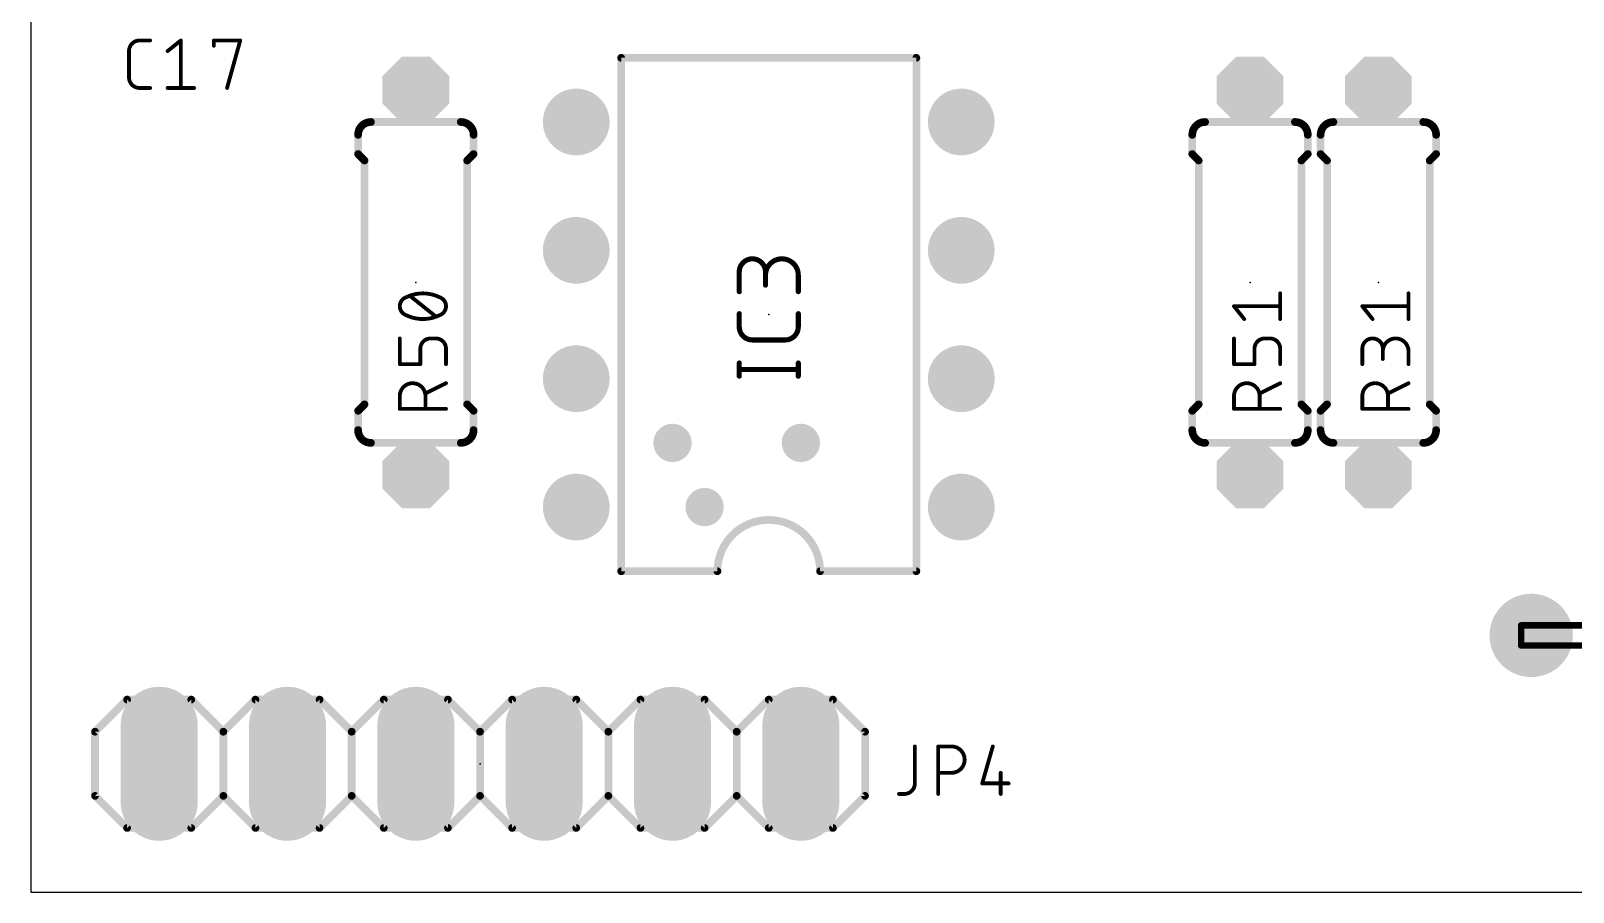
# Model space of a CAD drawing. Extents: x 0 to 102, y 0 to 43.
# Drawn here: x 0 to 30.53, y 0 to 17.04 of the extents above; entities that cross this region are included whole.
import ezdxf

# ---------------------------------------------------------------- set-up
doc = ezdxf.new("R2010")
doc.units = 0
for name, color, linetype in [('17', 110, 'CONTINUOUS'), ('18', 110, 'CONTINUOUS'), ('20', 31, 'CONTINUOUS'), ('21', 253, 'CONTINUOUS'), ('23', 53, 'CONTINUOUS'), ('25', 253, 'CONTINUOUS'), ('51', 253, 'CONTINUOUS')]:
    doc.layers.add(name, color=color, linetype=linetype)

# ---------------------------------------------------------------- blocks, each defined once
blk = doc.blocks.new('ROUNDP')
at = {"const_width": 0.5}
blk.add_lwpolyline([(0, -0.25, 1), (0, 0.25, 1), (0, -0.25)], format="xyb", dxfattribs=at)
blk = doc.blocks.new('RECT')
blk.add_solid([(-0.5, -0.5), (0.5, -0.5), (-0.5, 0.5), (0.5, 0.5)])
blk = doc.blocks.new('LONGP100')
at = {"const_width": 1}
blk.add_lwpolyline([(-0.5, 0), (0.5, 0)], dxfattribs=at)
at = {"const_width": 0.5}
for points in [[(-0.5, 0.25, 1), (-0.5, -0.25)], [(0.5, -0.25, 1), (0.5, 0.25)]]:
    blk.add_lwpolyline(points, format="xyb", dxfattribs=at)
blk = doc.blocks.new('OCTAGONP')
at = {"const_width": 0.5}
blk.add_lwpolyline([(-0.25, -0.1036), (-0.25, 0.1036), (-0.1036, 0.25), (0.1036, 0.25), (0.25, 0.1036), (0.25, -0.1036), (0.1036, -0.25), (-0.1036, -0.25), (-0.25, -0.1036), (-0.25, 0.1036)], dxfattribs=at)
blk = doc.blocks.new('ROUNDV')
at = {"const_width": 0.5}
blk.add_lwpolyline([(0, -0.25, 1), (0, 0.25, 1), (0, -0.25)], format="xyb", dxfattribs=at)

msp = doc.modelspace()

# ---------------------------------------------------------------- linework, layer by layer
at = {"layer": '20'}
for p, q in [((0, 43.18), (0, 0)), ((0, 0), (99.06, 0))]:
    msp.add_line(p, q, dxfattribs=at)
at = {"layer": '21'}
for points, const_width in [([(11.684, 16.51), (11.684, 6.35)], 0.1524), ([(11.684, 16.51), (17.526, 16.51)], 0.1524), ([(17.526, 6.35), (17.526, 16.51)], 0.1524), ([(6.477, 14.986), (6.477, 14.605)], 0.1524), ([(8.763, 14.986), (8.763, 14.605)], 0.1524), ([(22.987, 14.986), (22.987, 14.605)], 0.1524), ([(25.273, 14.986), (25.273, 14.605)], 0.1524), ([(25.527, 14.986), (25.527, 14.605)], 0.1524), ([(27.813, 14.986), (27.813, 14.605)], 0.1524), ([(6.604, 14.478), (6.477, 14.605)], 0.1524), ([(8.636, 14.478), (8.763, 14.605)], 0.1524), ([(23.114, 14.478), (22.987, 14.605)], 0.1524), ([(25.146, 14.478), (25.273, 14.605)], 0.1524), ([(25.654, 14.478), (25.527, 14.605)], 0.1524), ([(27.686, 14.478), (27.813, 14.605)], 0.1524), ([(6.604, 9.652), (6.604, 14.478)], 0.1524), ([(8.636, 9.652), (8.636, 14.478)], 0.1524), ([(23.114, 9.652), (23.114, 14.478)], 0.1524), ([(25.146, 9.652), (25.146, 14.478)], 0.1524), ([(25.654, 14.478), (25.654, 9.652)], 0.1524), ([(27.686, 14.478), (27.686, 9.652)], 0.1524), ([(6.604, 9.652), (6.477, 9.525)], 0.1524), ([(6.477, 9.144), (6.477, 9.525)], 0.1524), ([(8.636, 9.652), (8.763, 9.525)], 0.1524), ([(8.763, 9.144), (8.763, 9.525)], 0.1524), ([(23.114, 9.652), (22.987, 9.525)], 0.1524), ([(22.987, 9.144), (22.987, 9.525)], 0.1524), ([(25.146, 9.652), (25.273, 9.525)], 0.1524), ([(25.273, 9.144), (25.273, 9.525)], 0.1524), ([(25.654, 9.652), (25.527, 9.525)], 0.1524), ([(25.527, 9.144), (25.527, 9.525)], 0.1524), ([(27.686, 9.652), (27.813, 9.525)], 0.1524), ([(27.813, 9.144), (27.813, 9.525)], 0.1524), ([(11.684, 6.35), (13.589, 6.35)], 0.1524), ([(17.526, 6.35), (15.621, 6.35)], 0.1524), ([(31.595, 5.28), (29.495, 5.28)], 0.127), ([(29.495, 5.28), (29.495, 4.88)], 0.127), ([(29.495, 4.88), (31.695, 4.88)], 0.127), ([(1.27, 3.175), (1.905, 3.81)], 0.1524), ([(1.905, 3.81), (3.175, 3.81)], 0.1524), ([(3.81, 3.175), (3.175, 3.81)], 0.1524), ([(3.81, 3.175), (4.445, 3.81)], 0.1524), ([(4.445, 3.81), (5.715, 3.81)], 0.1524), ([(5.715, 3.81), (6.35, 3.175)], 0.1524), ([(6.35, 3.175), (6.985, 3.81)], 0.1524), ([(6.985, 3.81), (8.255, 3.81)], 0.1524), ([(8.89, 3.175), (8.255, 3.81)], 0.1524), ([(8.89, 3.175), (9.525, 3.81)], 0.1524), ([(9.525, 3.81), (10.795, 3.81)], 0.1524), ([(10.795, 3.81), (11.43, 3.175)], 0.1524), ([(11.43, 3.175), (12.065, 3.81)], 0.1524), ([(12.065, 3.81), (13.335, 3.81)], 0.1524), ([(13.335, 3.81), (13.97, 3.175)], 0.1524), ([(13.97, 3.175), (14.605, 3.81)], 0.1524), ([(14.605, 3.81), (15.875, 3.81)], 0.1524), ([(16.51, 3.175), (15.875, 3.81)], 0.1524), ([(1.27, 1.905), (1.27, 3.175)], 0.1524), ([(3.81, 1.905), (3.81, 3.175)], 0.1524), ([(6.35, 1.905), (6.35, 3.175)], 0.1524), ([(8.89, 1.905), (8.89, 3.175)], 0.1524), ([(11.43, 1.905), (11.43, 3.175)], 0.1524), ([(13.97, 1.905), (13.97, 3.175)], 0.1524), ([(16.51, 1.905), (16.51, 3.175)], 0.1524), ([(1.905, 1.27), (1.27, 1.905)], 0.1524), ([(3.175, 1.27), (3.81, 1.905)], 0.1524), ([(4.445, 1.27), (3.81, 1.905)], 0.1524), ([(6.35, 1.905), (5.715, 1.27)], 0.1524), ([(6.985, 1.27), (6.35, 1.905)], 0.1524), ([(8.255, 1.27), (8.89, 1.905)], 0.1524), ([(9.525, 1.27), (8.89, 1.905)], 0.1524), ([(11.43, 1.905), (10.795, 1.27)], 0.1524), ([(12.065, 1.27), (11.43, 1.905)], 0.1524), ([(13.97, 1.905), (13.335, 1.27)], 0.1524), ([(14.605, 1.27), (13.97, 1.905)], 0.1524), ([(15.875, 1.27), (16.51, 1.905)], 0.1524), ([(3.175, 1.27), (1.905, 1.27)], 0.1524), ([(5.715, 1.27), (4.445, 1.27)], 0.1524), ([(8.255, 1.27), (6.985, 1.27)], 0.1524), ([(10.795, 1.27), (9.525, 1.27)], 0.1524), ([(13.335, 1.27), (12.065, 1.27)], 0.1524), ([(15.875, 1.27), (14.605, 1.27)], 0.1524)]:
    msp.add_lwpolyline(points, dxfattribs=dict(at, const_width=const_width))
for points, const_width in [([(11.7221, 16.51, 1), (11.6459, 16.51)], 0.0762), ([(11.684, 16.5481, 1), (11.684, 16.4719)], 0.0762), ([(17.5641, 16.51, 1), (17.4879, 16.51)], 0.0762), ([(17.526, 16.4719, 1), (17.526, 16.5481)], 0.0762), ([(6.731, 15.24, 0.4142), (6.477, 14.986)], 0.1524), ([(6.731, 15.2019, 1), (6.731, 15.2781)], 0.0762), ([(8.763, 14.986, 0.4142), (8.509, 15.24)], 0.1524), ([(8.509, 15.2781, 1), (8.509, 15.2019)], 0.0762), ([(23.241, 15.24, 0.4142), (22.987, 14.986)], 0.1524), ([(23.241, 15.2019, 1), (23.241, 15.2781)], 0.0762), ([(25.273, 14.986, 0.4142), (25.019, 15.24)], 0.1524), ([(25.019, 15.2781, 1), (25.019, 15.2019)], 0.0762), ([(25.781, 15.24, 0.4142), (25.527, 14.986)], 0.1524), ([(25.781, 15.2019, 1), (25.781, 15.2781)], 0.0762), ([(27.813, 14.986, 0.4142), (27.559, 15.24)], 0.1524), ([(27.559, 15.2781, 1), (27.559, 15.2019)], 0.0762), ([(6.5151, 14.986, 1), (6.4389, 14.986)], 0.0762), ([(6.4389, 14.986, 1), (6.5151, 14.986)], 0.0762), ([(8.8011, 14.986, 1), (8.7249, 14.986)], 0.0762), ([(8.7249, 14.986, 1), (8.8011, 14.986)], 0.0762), ([(23.0251, 14.986, 1), (22.9489, 14.986)], 0.0762), ([(22.9489, 14.986, 1), (23.0251, 14.986)], 0.0762), ([(25.3111, 14.986, 1), (25.2349, 14.986)], 0.0762), ([(25.2349, 14.986, 1), (25.3111, 14.986)], 0.0762), ([(25.5651, 14.986, 1), (25.4889, 14.986)], 0.0762), ([(25.4889, 14.986, 1), (25.5651, 14.986)], 0.0762), ([(27.8511, 14.986, 1), (27.7749, 14.986)], 0.0762), ([(27.7749, 14.986, 1), (27.8511, 14.986)], 0.0762), ([(6.5039, 14.6319, 1), (6.4501, 14.5781)], 0.0762), ([(8.7899, 14.5781, 1), (8.7361, 14.6319)], 0.0762), ([(23.0139, 14.6319, 1), (22.9601, 14.5781)], 0.0762), ([(25.2999, 14.5781, 1), (25.2461, 14.6319)], 0.0762), ([(25.5539, 14.6319, 1), (25.5001, 14.5781)], 0.0762), ([(27.8399, 14.5781, 1), (27.7861, 14.6319)], 0.0762), ([(6.4389, 14.605, 1), (6.5151, 14.605)], 0.0762), ([(6.6421, 14.478, 1), (6.5659, 14.478)], 0.0762), ([(6.5771, 14.4511, 1), (6.6309, 14.5049)], 0.0762), ([(8.6741, 14.478, 1), (8.5979, 14.478)], 0.0762), ([(8.6091, 14.5049, 1), (8.6629, 14.4511)], 0.0762), ([(8.7249, 14.605, 1), (8.8011, 14.605)], 0.0762), ([(22.9489, 14.605, 1), (23.0251, 14.605)], 0.0762), ([(23.1521, 14.478, 1), (23.0759, 14.478)], 0.0762), ([(23.0871, 14.4511, 1), (23.1409, 14.5049)], 0.0762), ([(25.1841, 14.478, 1), (25.1079, 14.478)], 0.0762), ([(25.1191, 14.5049, 1), (25.1729, 14.4511)], 0.0762), ([(25.2349, 14.605, 1), (25.3111, 14.605)], 0.0762), ([(25.4889, 14.605, 1), (25.5651, 14.605)], 0.0762), ([(25.6921, 14.478, 1), (25.6159, 14.478)], 0.0762), ([(25.6271, 14.4511, 1), (25.6809, 14.5049)], 0.0762), ([(27.7241, 14.478, 1), (27.6479, 14.478)], 0.0762), ([(27.6591, 14.5049, 1), (27.7129, 14.4511)], 0.0762), ([(27.7749, 14.605, 1), (27.8511, 14.605)], 0.0762), ([(6.5151, 9.525, 1), (6.4389, 9.525)], 0.0762), ([(6.4501, 9.5519, 1), (6.5039, 9.4981)], 0.0762), ([(6.5659, 9.652, 1), (6.6421, 9.652)], 0.0762), ([(6.6309, 9.6251, 1), (6.5771, 9.6789)], 0.0762), ([(8.5979, 9.652, 1), (8.6741, 9.652)], 0.0762), ([(8.6629, 9.6789, 1), (8.6091, 9.6251)], 0.0762), ([(8.8011, 9.525, 1), (8.7249, 9.525)], 0.0762), ([(8.7361, 9.4981, 1), (8.7899, 9.5519)], 0.0762), ([(23.0251, 9.525, 1), (22.9489, 9.525)], 0.0762), ([(22.9601, 9.5519, 1), (23.0139, 9.4981)], 0.0762), ([(23.0759, 9.652, 1), (23.1521, 9.652)], 0.0762), ([(23.1409, 9.6251, 1), (23.0871, 9.6789)], 0.0762), ([(25.1079, 9.652, 1), (25.1841, 9.652)], 0.0762), ([(25.1729, 9.6789, 1), (25.1191, 9.6251)], 0.0762), ([(25.3111, 9.525, 1), (25.2349, 9.525)], 0.0762), ([(25.2461, 9.4981, 1), (25.2999, 9.5519)], 0.0762), ([(25.5651, 9.525, 1), (25.4889, 9.525)], 0.0762), ([(25.5001, 9.5519, 1), (25.5539, 9.4981)], 0.0762), ([(25.6159, 9.652, 1), (25.6921, 9.652)], 0.0762), ([(25.6809, 9.6251, 1), (25.6271, 9.6789)], 0.0762), ([(27.6479, 9.652, 1), (27.7241, 9.652)], 0.0762), ([(27.7129, 9.6789, 1), (27.6591, 9.6251)], 0.0762), ([(27.8511, 9.525, 1), (27.7749, 9.525)], 0.0762), ([(27.7861, 9.4981, 1), (27.8399, 9.5519)], 0.0762), ([(6.477, 9.144, 0.4142), (6.731, 8.89)], 0.1524), ([(6.5151, 9.144, 1), (6.4389, 9.144)], 0.0762), ([(6.4389, 9.144, 1), (6.5151, 9.144)], 0.0762), ([(8.509, 8.89, 0.4142), (8.763, 9.144)], 0.1524), ([(8.8011, 9.144, 1), (8.7249, 9.144)], 0.0762), ([(8.7249, 9.144, 1), (8.8011, 9.144)], 0.0762), ([(22.987, 9.144, 0.4142), (23.241, 8.89)], 0.1524), ([(23.0251, 9.144, 1), (22.9489, 9.144)], 0.0762), ([(22.9489, 9.144, 1), (23.0251, 9.144)], 0.0762), ([(25.019, 8.89, 0.4142), (25.273, 9.144)], 0.1524), ([(25.3111, 9.144, 1), (25.2349, 9.144)], 0.0762), ([(25.2349, 9.144, 1), (25.3111, 9.144)], 0.0762), ([(25.527, 9.144, 0.4142), (25.781, 8.89)], 0.1524), ([(25.5651, 9.144, 1), (25.4889, 9.144)], 0.0762), ([(25.4889, 9.144, 1), (25.5651, 9.144)], 0.0762), ([(27.559, 8.89, 0.4142), (27.813, 9.144)], 0.1524), ([(27.8511, 9.144, 1), (27.7749, 9.144)], 0.0762), ([(27.7749, 9.144, 1), (27.8511, 9.144)], 0.0762), ([(6.731, 8.8519, 1), (6.731, 8.9281)], 0.0762), ([(8.509, 8.9281, 1), (8.509, 8.8519)], 0.0762), ([(23.241, 8.8519, 1), (23.241, 8.9281)], 0.0762), ([(25.019, 8.9281, 1), (25.019, 8.8519)], 0.0762), ([(25.781, 8.8519, 1), (25.781, 8.9281)], 0.0762), ([(27.559, 8.9281, 1), (27.559, 8.8519)], 0.0762), ([(15.621, 6.35, 1), (13.589, 6.35)], 0.1524), ([(11.684, 6.3881, 1), (11.684, 6.3119)], 0.0762), ([(13.589, 6.3119, 1), (13.589, 6.3881)], 0.0762), ([(15.621, 6.3881, 1), (15.621, 6.3119)], 0.0762), ([(17.526, 6.3119, 1), (17.526, 6.3881)], 0.0762), ([(11.6459, 6.35, 1), (11.7221, 6.35)], 0.0762), ([(13.5509, 6.35, 1), (13.6271, 6.35)], 0.0762), ([(15.5829, 6.35, 1), (15.6591, 6.35)], 0.0762), ([(17.4879, 6.35, 1), (17.5641, 6.35)], 0.0762), ([(29.5267, 5.28, 1), (29.4633, 5.28)], 0.0635), ([(29.495, 5.3117, 1), (29.495, 5.2483)], 0.0635), ([(29.495, 4.9117, 1), (29.495, 4.8483)], 0.0635), ([(29.4633, 4.88, 1), (29.5267, 4.88)], 0.0635), ([(1.905, 3.8481, 1), (1.905, 3.7719)], 0.0762), ([(1.9319, 3.7831, 1), (1.8781, 3.8369)], 0.0762), ([(3.2019, 3.8369, 1), (3.1481, 3.7831)], 0.0762), ([(3.175, 3.7719, 1), (3.175, 3.8481)], 0.0762), ([(4.445, 3.8481, 1), (4.445, 3.7719)], 0.0762), ([(4.4719, 3.7831, 1), (4.4181, 3.8369)], 0.0762), ([(5.7419, 3.8369, 1), (5.6881, 3.7831)], 0.0762), ([(5.715, 3.7719, 1), (5.715, 3.8481)], 0.0762), ([(6.985, 3.8481, 1), (6.985, 3.7719)], 0.0762), ([(7.0119, 3.7831, 1), (6.9581, 3.8369)], 0.0762), ([(8.2819, 3.8369, 1), (8.2281, 3.7831)], 0.0762), ([(8.255, 3.7719, 1), (8.255, 3.8481)], 0.0762), ([(9.525, 3.8481, 1), (9.525, 3.7719)], 0.0762), ([(9.5519, 3.7831, 1), (9.4981, 3.8369)], 0.0762), ([(10.8219, 3.8369, 1), (10.7681, 3.7831)], 0.0762), ([(10.795, 3.7719, 1), (10.795, 3.8481)], 0.0762), ([(12.065, 3.8481, 1), (12.065, 3.7719)], 0.0762), ([(12.0919, 3.7831, 1), (12.0381, 3.8369)], 0.0762), ([(13.3619, 3.8369, 1), (13.3081, 3.7831)], 0.0762), ([(13.335, 3.7719, 1), (13.335, 3.8481)], 0.0762), ([(14.605, 3.8481, 1), (14.605, 3.7719)], 0.0762), ([(14.6319, 3.7831, 1), (14.5781, 3.8369)], 0.0762), ([(15.9019, 3.8369, 1), (15.8481, 3.7831)], 0.0762), ([(15.875, 3.7719, 1), (15.875, 3.8481)], 0.0762), ([(1.3081, 3.175, 1), (1.2319, 3.175)], 0.0762), ([(1.2431, 3.2019, 1), (1.2969, 3.1481)], 0.0762), ([(3.8481, 3.175, 1), (3.7719, 3.175)], 0.0762), ([(3.7831, 3.2019, 1), (3.8369, 3.1481)], 0.0762), ([(3.7831, 3.1481, 1), (3.8369, 3.2019)], 0.0762), ([(6.3881, 3.175, 1), (6.3119, 3.175)], 0.0762), ([(6.3231, 3.2019, 1), (6.3769, 3.1481)], 0.0762), ([(6.3231, 3.1481, 1), (6.3769, 3.2019)], 0.0762), ([(8.9281, 3.175, 1), (8.8519, 3.175)], 0.0762), ([(8.8631, 3.2019, 1), (8.9169, 3.1481)], 0.0762), ([(8.8631, 3.1481, 1), (8.9169, 3.2019)], 0.0762), ([(11.4681, 3.175, 1), (11.3919, 3.175)], 0.0762), ([(11.4031, 3.2019, 1), (11.4569, 3.1481)], 0.0762), ([(11.4031, 3.1481, 1), (11.4569, 3.2019)], 0.0762), ([(14.0081, 3.175, 1), (13.9319, 3.175)], 0.0762), ([(13.9431, 3.2019, 1), (13.9969, 3.1481)], 0.0762), ([(13.9431, 3.1481, 1), (13.9969, 3.2019)], 0.0762), ([(16.5481, 3.175, 1), (16.4719, 3.175)], 0.0762), ([(16.4831, 3.1481, 1), (16.5369, 3.2019)], 0.0762), ([(1.2319, 1.905, 1), (1.3081, 1.905)], 0.0762), ([(1.2969, 1.9319, 1), (1.2431, 1.8781)], 0.0762), ([(3.7719, 1.905, 1), (3.8481, 1.905)], 0.0762), ([(3.8369, 1.9319, 1), (3.7831, 1.8781)], 0.0762), ([(3.8369, 1.8781, 1), (3.7831, 1.9319)], 0.0762), ([(6.3119, 1.905, 1), (6.3881, 1.905)], 0.0762), ([(6.3769, 1.9319, 1), (6.3231, 1.8781)], 0.0762), ([(6.3769, 1.8781, 1), (6.3231, 1.9319)], 0.0762), ([(8.8519, 1.905, 1), (8.9281, 1.905)], 0.0762), ([(8.9169, 1.9319, 1), (8.8631, 1.8781)], 0.0762), ([(8.9169, 1.8781, 1), (8.8631, 1.9319)], 0.0762), ([(11.3919, 1.905, 1), (11.4681, 1.905)], 0.0762), ([(11.4569, 1.9319, 1), (11.4031, 1.8781)], 0.0762), ([(11.4569, 1.8781, 1), (11.4031, 1.9319)], 0.0762), ([(13.9319, 1.905, 1), (14.0081, 1.905)], 0.0762), ([(13.9969, 1.9319, 1), (13.9431, 1.8781)], 0.0762), ([(13.9969, 1.8781, 1), (13.9431, 1.9319)], 0.0762), ([(16.4719, 1.905, 1), (16.5481, 1.905)], 0.0762), ([(16.5369, 1.8781, 1), (16.4831, 1.9319)], 0.0762), ([(1.905, 1.3081, 1), (1.905, 1.2319)], 0.0762), ([(1.8781, 1.2431, 1), (1.9319, 1.2969)], 0.0762), ([(3.1481, 1.2969, 1), (3.2019, 1.2431)], 0.0762), ([(3.175, 1.2319, 1), (3.175, 1.3081)], 0.0762), ([(4.445, 1.3081, 1), (4.445, 1.2319)], 0.0762), ([(4.4181, 1.2431, 1), (4.4719, 1.2969)], 0.0762), ([(5.6881, 1.2969, 1), (5.7419, 1.2431)], 0.0762), ([(5.715, 1.2319, 1), (5.715, 1.3081)], 0.0762), ([(6.985, 1.3081, 1), (6.985, 1.2319)], 0.0762), ([(6.9581, 1.2431, 1), (7.0119, 1.2969)], 0.0762), ([(8.2281, 1.2969, 1), (8.2819, 1.2431)], 0.0762), ([(8.255, 1.2319, 1), (8.255, 1.3081)], 0.0762), ([(9.525, 1.3081, 1), (9.525, 1.2319)], 0.0762), ([(9.4981, 1.2431, 1), (9.5519, 1.2969)], 0.0762), ([(10.7681, 1.2969, 1), (10.8219, 1.2431)], 0.0762), ([(10.795, 1.2319, 1), (10.795, 1.3081)], 0.0762), ([(12.065, 1.3081, 1), (12.065, 1.2319)], 0.0762), ([(12.0381, 1.2431, 1), (12.0919, 1.2969)], 0.0762), ([(13.3081, 1.2969, 1), (13.3619, 1.2431)], 0.0762), ([(13.335, 1.2319, 1), (13.335, 1.3081)], 0.0762), ([(14.605, 1.3081, 1), (14.605, 1.2319)], 0.0762), ([(14.5781, 1.2431, 1), (14.6319, 1.2969)], 0.0762), ([(15.8481, 1.2969, 1), (15.9019, 1.2431)], 0.0762), ([(15.875, 1.2319, 1), (15.875, 1.3081)], 0.0762)]:
    msp.add_lwpolyline(points, format="xyb", dxfattribs=dict(at, const_width=const_width))
at = {"layer": '23'}
for p in [(7.62, 12.065), (24.13, 12.065), (26.67, 12.065), (14.605, 11.43), (8.89, 2.54)]:
    msp.add_point(p, dxfattribs=at)
at = {"layer": '25'}
for points, const_width in [([(2.1519, 16.8529, 0.4142), (1.9431, 16.6441)], 0.0762), ([(2.1519, 16.872, 1), (2.1519, 16.8339)], 0.0381), ([(2.1519, 16.8339, 1), (2.1519, 16.8719)], 0.0381), ([(2.3608, 16.8339, 1), (2.3608, 16.872)], 0.0381), ([(2.9878, 16.8529, 1), (2.9497, 16.8529)], 0.0381), ([(2.9806, 16.838, 1), (2.9568, 16.8678)], 0.0381), ([(3.6411, 16.8529, 1), (3.603, 16.8529)], 0.0381), ([(3.6221, 16.872, 1), (3.6221, 16.8339)], 0.0381), ([(4.1625, 16.8478, 1), (4.1258, 16.858)], 0.0381), ([(4.1442, 16.8339, 1), (4.1442, 16.872)], 0.0381), ([(1.9622, 16.6441, 1), (1.9241, 16.6441)], 0.0381), ([(1.9241, 16.6441, 1), (1.9622, 16.6441)], 0.0381), ([(2.6958, 16.6589, 1), (2.7196, 16.6292)], 0.0381), ([(3.603, 16.7485, 1), (3.6411, 16.7485)], 0.0381), ([(1.9431, 16.1219, 0.4142), (2.1519, 15.9131)], 0.0762), ([(1.9622, 16.1219, 1), (1.9241, 16.1219)], 0.0381), ([(1.9241, 16.1219, 1), (1.9622, 16.1219)], 0.0381), ([(2.1519, 15.9322, 1), (2.1519, 15.8941)], 0.0381), ([(2.1519, 15.8941, 1), (2.1519, 15.9322)], 0.0381), ([(2.3608, 15.8941, 1), (2.3608, 15.9322)], 0.0381), ([(2.7077, 15.9322, 1), (2.7077, 15.8941)], 0.0381), ([(2.9497, 15.9131, 1), (2.9878, 15.9131)], 0.0381), ([(3.2298, 15.8941, 1), (3.2298, 15.9322)], 0.0381), ([(3.8648, 15.9182, 1), (3.9015, 15.908)], 0.0381), ([(14.5401, 12.2724, 1), (14.0208, 12.2724)], 0.1016), ([(15.1892, 12.2075, 1), (14.5401, 12.2075)], 0.1016), ([(14.0462, 12.2724, 1), (13.9954, 12.2724)], 0.0508), ([(13.9954, 12.2724, 1), (14.0462, 12.2724)], 0.0508), ([(14.5655, 12.2724, 1), (14.5147, 12.2724)], 0.0508), ([(14.5147, 12.2724, 1), (14.5655, 12.2724)], 0.0508), ([(14.5147, 12.2075, 1), (14.5655, 12.2075)], 0.0508), ([(15.2146, 12.2075, 1), (15.1638, 12.2075)], 0.0508), ([(15.1638, 12.2075, 1), (15.2146, 12.2075)], 0.0508), ([(13.9954, 11.883, 1), (14.0462, 11.883)], 0.0508), ([(14.5147, 12.0128, 1), (14.5655, 12.0128)], 0.0508), ([(15.1638, 11.883, 1), (15.2146, 11.883)], 0.0508), ([(7.4295, 11.7723, 0.3205), (7.3025, 11.5945)], 0.0762), ([(7.3025, 11.5945, 0.3205), (7.4295, 11.4167)], 0.0762), ([(7.3215, 11.5945, 1), (7.2835, 11.5945)], 0.0381), ([(7.2835, 11.5945, 1), (7.3215, 11.5945)], 0.0381), ([(7.7597, 11.8485, 0.1139), (7.4295, 11.7723)], 0.0762), ([(7.4212, 11.7895, 1), (7.4378, 11.7552)], 0.0381), ([(7.4357, 11.7543, 1), (7.4233, 11.7904)], 0.0381), ([(7.5176, 11.8126, 1), (7.4938, 11.7829)], 0.0381), ([(8.0899, 11.7723, 0.1139), (7.7597, 11.8485)], 0.0762), ([(7.7597, 11.8676, 1), (7.7597, 11.8295)], 0.0381), ([(7.7597, 11.8295, 1), (7.7597, 11.8676)], 0.0381), ([(8.0961, 11.7904, 1), (8.0837, 11.7543)], 0.0381), ([(8.2169, 11.5945, 0.3205), (8.0899, 11.7723)], 0.0762), ([(8.0899, 11.4167, 0.3205), (8.2169, 11.5945)], 0.0762), ([(8.0816, 11.7552, 1), (8.0982, 11.7895)], 0.0381), ([(8.2359, 11.5945, 1), (8.1979, 11.5945)], 0.0381), ([(8.1979, 11.5945, 1), (8.2359, 11.5945)], 0.0381), ([(23.8274, 11.6064, 1), (23.7976, 11.5826)], 0.0381), ([(23.8125, 11.6136, 1), (23.8125, 11.5755)], 0.0381), ([(24.746, 11.8485, 1), (24.7079, 11.8485)], 0.0381), ([(24.7269, 11.5755, 1), (24.7269, 11.6136)], 0.0381), ([(26.3674, 11.6064, 1), (26.3376, 11.5826)], 0.0381), ([(26.3525, 11.6136, 1), (26.3525, 11.5755)], 0.0381), ([(27.2859, 11.8485, 1), (27.2478, 11.8485)], 0.0381), ([(27.2669, 11.5755, 1), (27.2669, 11.6136)], 0.0381), ([(7.4378, 11.4339, 1), (7.4212, 11.3996)], 0.0381), ([(7.4295, 11.4167, 0.1139), (7.7597, 11.3405)], 0.0762), ([(7.4233, 11.3987, 1), (7.4357, 11.4348)], 0.0381), ([(7.7597, 11.3405, 0.1139), (8.0899, 11.4167)], 0.0762), ([(7.7597, 11.3596, 1), (7.7597, 11.3215)], 0.0381), ([(7.7597, 11.3215, 1), (7.7597, 11.3596)], 0.0381), ([(8.0018, 11.3765, 1), (8.0256, 11.4062)], 0.0381), ([(8.0837, 11.4348, 1), (8.0961, 11.3987)], 0.0381), ([(8.0982, 11.3996, 1), (8.0816, 11.4339)], 0.0381), ([(14.0462, 11.4464, 1), (13.9954, 11.4464)], 0.0508), ([(15.2146, 11.4464, 1), (15.1638, 11.4464)], 0.0508), ([(24.0008, 11.3286, 1), (24.0306, 11.3524)], 0.0381), ([(24.7079, 11.3405, 1), (24.746, 11.3405)], 0.0381), ([(26.5408, 11.3286, 1), (26.5706, 11.3524)], 0.0381), ([(27.2478, 11.3405, 1), (27.2859, 11.3405)], 0.0381), ([(7.3216, 10.957, 1), (7.2835, 10.957)], 0.0381), ([(7.9121, 10.957, 0.4142), (7.7089, 10.7538)], 0.0762), ([(7.9121, 10.9761, 1), (7.9121, 10.938)], 0.0381), ([(7.9121, 10.938, 1), (7.9121, 10.9761)], 0.0381), ([(8.0137, 10.9761, 1), (8.0137, 10.938)], 0.0381), ([(8.2169, 10.7538, 0.4142), (8.0137, 10.957)], 0.0762), ([(8.0137, 10.938, 1), (8.0137, 10.9761)], 0.0381), ([(14.0208, 11.1868, 0.4142), (14.2804, 10.9271)], 0.1016), ([(14.0462, 11.1868, 1), (13.9954, 11.1868)], 0.0508), ([(13.9954, 11.1868, 1), (14.0462, 11.1868)], 0.0508), ([(14.9296, 10.9271, 0.4142), (15.1892, 11.1868)], 0.1016), ([(15.2146, 11.1868, 1), (15.1638, 11.1868)], 0.0508), ([(15.1638, 11.1868, 1), (15.2146, 11.1868)], 0.0508), ([(23.8316, 10.957, 1), (23.7934, 10.957)], 0.0381), ([(24.4221, 10.957, 0.4142), (24.2189, 10.7538)], 0.0762), ([(24.4221, 10.9761, 1), (24.4221, 10.938)], 0.0381), ([(24.4221, 10.938, 1), (24.4221, 10.9761)], 0.0381), ([(24.5237, 10.9761, 1), (24.5237, 10.938)], 0.0381), ([(24.7269, 10.7538, 0.4142), (24.5237, 10.957)], 0.0762), ([(24.5237, 10.938, 1), (24.5237, 10.9761)], 0.0381), ([(26.7589, 10.7538, 1), (26.3525, 10.7538)], 0.0762), ([(27.2669, 10.703, 1), (26.7589, 10.703)], 0.0762), ([(7.728, 10.7538, 1), (7.6899, 10.7538)], 0.0381), ([(7.6899, 10.7538, 1), (7.728, 10.7538)], 0.0381), ([(8.236, 10.7538, 1), (8.1979, 10.7538)], 0.0381), ([(8.1979, 10.7538, 1), (8.236, 10.7538)], 0.0381), ([(14.2804, 10.9525, 1), (14.2804, 10.9017)], 0.0508), ([(14.2804, 10.9017, 1), (14.2804, 10.9525)], 0.0508), ([(14.9296, 10.9525, 1), (14.9296, 10.9017)], 0.0508), ([(14.9296, 10.9017, 1), (14.9296, 10.9525)], 0.0508), ([(24.238, 10.7538, 1), (24.1999, 10.7538)], 0.0381), ([(24.1999, 10.7538, 1), (24.238, 10.7538)], 0.0381), ([(24.746, 10.7538, 1), (24.7079, 10.7538)], 0.0381), ([(24.7079, 10.7538, 1), (24.746, 10.7538)], 0.0381), ([(26.3716, 10.7538, 1), (26.3335, 10.7538)], 0.0381), ([(26.3335, 10.7538, 1), (26.3716, 10.7538)], 0.0381), ([(26.778, 10.7538, 1), (26.7399, 10.7538)], 0.0381), ([(26.7399, 10.7538, 1), (26.778, 10.7538)], 0.0381), ([(26.7399, 10.703, 1), (26.778, 10.703)], 0.0381), ([(27.2859, 10.703, 1), (27.2478, 10.703)], 0.0381), ([(27.2478, 10.703, 1), (27.2859, 10.703)], 0.0381), ([(7.3025, 10.4681, 1), (7.3025, 10.43)], 0.0381), ([(7.2835, 10.449, 1), (7.3216, 10.449)], 0.0381), ([(7.6899, 10.449, 1), (7.728, 10.449)], 0.0381), ([(7.7089, 10.43, 1), (7.7089, 10.4681)], 0.0381), ([(8.1979, 10.449, 1), (8.236, 10.449)], 0.0381), ([(14.0462, 10.4704, 1), (13.9954, 10.4704)], 0.0508), ([(14.0208, 10.366, 1), (14.0208, 10.3152)], 0.0508), ([(15.2146, 10.4704, 1), (15.1638, 10.4704)], 0.0508), ([(15.1892, 10.3152, 1), (15.1892, 10.366)], 0.0508), ([(23.7934, 10.449, 1), (23.8316, 10.449)], 0.0381), ([(23.8125, 10.4681, 1), (23.8125, 10.43)], 0.0381), ([(24.1999, 10.449, 1), (24.238, 10.449)], 0.0381), ([(24.2189, 10.43, 1), (24.2189, 10.4681)], 0.0381), ([(24.7079, 10.449, 1), (24.746, 10.449)], 0.0381), ([(26.3335, 10.449, 1), (26.3716, 10.449)], 0.0381), ([(26.7399, 10.5506, 1), (26.778, 10.5506)], 0.0381), ([(27.2478, 10.449, 1), (27.2859, 10.449)], 0.0381), ([(7.8105, 9.8171, 1), (7.3025, 9.8171)], 0.0762), ([(8.2254, 10.0541, 1), (8.2084, 10.0881)], 0.0381), ([(13.9954, 10.2108, 1), (14.0462, 10.2108)], 0.0508), ([(15.1638, 10.2108, 1), (15.2146, 10.2108)], 0.0508), ([(24.3205, 9.8171, 1), (23.8125, 9.8171)], 0.0762), ([(24.7354, 10.0541, 1), (24.7184, 10.0881)], 0.0381), ([(26.8605, 9.8171, 1), (26.3525, 9.8171)], 0.0762), ([(27.2754, 10.0541, 1), (27.2584, 10.0881)], 0.0381), ([(7.3216, 9.8171, 1), (7.2835, 9.8171)], 0.0381), ([(7.2835, 9.8171, 1), (7.3216, 9.8171)], 0.0381), ([(7.802, 9.8849, 1), (7.819, 9.8509)], 0.0381), ([(7.8296, 9.8171, 1), (7.7915, 9.8171)], 0.0381), ([(7.7915, 9.8171, 1), (7.8296, 9.8171)], 0.0381), ([(23.8316, 9.8171, 1), (23.7934, 9.8171)], 0.0381), ([(23.7934, 9.8171, 1), (23.8316, 9.8171)], 0.0381), ([(24.312, 9.8849, 1), (24.329, 9.8509)], 0.0381), ([(24.3396, 9.8171, 1), (24.3015, 9.8171)], 0.0381), ([(24.3015, 9.8171, 1), (24.3396, 9.8171)], 0.0381), ([(26.3716, 9.8171, 1), (26.3335, 9.8171)], 0.0381), ([(26.3335, 9.8171, 1), (26.3716, 9.8171)], 0.0381), ([(26.852, 9.8849, 1), (26.869, 9.8509)], 0.0381), ([(26.8796, 9.8171, 1), (26.8415, 9.8171)], 0.0381), ([(26.8415, 9.8171, 1), (26.8796, 9.8171)], 0.0381), ([(7.3025, 9.5822, 1), (7.3025, 9.5441)], 0.0381), ([(7.2835, 9.5631, 1), (7.3216, 9.5631)], 0.0381), ([(7.7915, 9.5631, 1), (7.8296, 9.5631)], 0.0381), ([(8.2169, 9.5441, 1), (8.2169, 9.5822)], 0.0381), ([(23.7934, 9.5631, 1), (23.8316, 9.5631)], 0.0381), ([(23.8125, 9.5822, 1), (23.8125, 9.5441)], 0.0381), ([(24.3015, 9.5631, 1), (24.3396, 9.5631)], 0.0381), ([(24.7269, 9.5441, 1), (24.7269, 9.5822)], 0.0381), ([(26.3525, 9.5822, 1), (26.3525, 9.5441)], 0.0381), ([(26.3335, 9.5631, 1), (26.3716, 9.5631)], 0.0381), ([(26.8415, 9.5631, 1), (26.8796, 9.5631)], 0.0381), ([(27.2669, 9.5441, 1), (27.2669, 9.5822)], 0.0381), ([(17.5154, 2.8829, 1), (17.4773, 2.8829)], 0.0381), ([(17.9591, 2.902, 1), (17.9591, 2.8639)], 0.0381), ([(17.9782, 2.8829, 1), (17.9401, 2.8829)], 0.0381), ([(18.2202, 2.902, 1), (18.2202, 2.8639)], 0.0381), ([(18.2202, 2.3608, 1), (18.2202, 2.8829)], 0.0762), ([(18.2202, 2.8639, 1), (18.2202, 2.902)], 0.0381), ([(19.0571, 2.8777, 1), (19.0205, 2.8881)], 0.0381), ([(17.2875, 1.9431, 0.4142), (17.4964, 2.1519)], 0.0762), ([(17.5154, 2.1519, 1), (17.4773, 2.1519)], 0.0381), ([(17.4773, 2.1519, 1), (17.5154, 2.1519)], 0.0381), ([(17.9591, 2.3798, 1), (17.9591, 2.3417)], 0.0381), ([(18.2202, 2.3798, 1), (18.2202, 2.3417)], 0.0381), ([(18.2202, 2.3417, 1), (18.2202, 2.3798)], 0.0381), ([(18.8299, 2.171, 1), (18.8299, 2.1329)], 0.0381), ([(18.8116, 2.1572, 1), (18.8482, 2.1467)], 0.0381), ([(19.2145, 2.3608, 1), (19.1764, 2.3608)], 0.0381), ([(19.352, 2.1329, 1), (19.352, 2.171)], 0.0381), ([(17.1831, 1.9622, 1), (17.1831, 1.9241)], 0.0381), ([(17.2875, 1.9622, 1), (17.2875, 1.9241)], 0.0381), ([(17.2875, 1.9241, 1), (17.2875, 1.9622)], 0.0381), ([(17.9401, 1.9431, 1), (17.9782, 1.9431)], 0.0381), ([(19.1764, 1.9431, 1), (19.2145, 1.9431)], 0.0381)]:
    msp.add_lwpolyline(points, format="xyb", dxfattribs=dict(at, const_width=const_width))
for points, const_width in [([(2.1519, 16.8529), (2.3608, 16.8529)], 0.0762), ([(2.7077, 16.6441), (2.9687, 16.8529)], 0.0762), ([(2.9687, 16.8529), (2.9687, 15.9131)], 0.0762), ([(3.6221, 16.7485), (3.6221, 16.8529)], 0.0762), ([(3.6221, 16.8529), (4.1442, 16.8529)], 0.0762), ([(4.1442, 16.8529), (3.8831, 15.9131)], 0.0762), ([(1.9431, 16.1219), (1.9431, 16.6441)], 0.0762), ([(2.3608, 15.9131), (2.1519, 15.9131)], 0.0762), ([(2.7077, 15.9131), (3.2298, 15.9131)], 0.0762), ([(14.0208, 11.883), (14.0208, 12.2724)], 0.1016), ([(14.5401, 12.2724), (14.5401, 12.0128)], 0.1016), ([(15.1892, 11.883), (15.1892, 12.2075)], 0.1016), ([(8.0137, 11.3913), (7.5057, 11.7977)], 0.0762), ([(24.0157, 11.3405), (23.8125, 11.5945)], 0.0762), ([(23.8125, 11.5945), (24.7269, 11.5945)], 0.0762), ([(24.7269, 11.3405), (24.7269, 11.8485)], 0.0762), ([(26.5557, 11.3405), (26.3525, 11.5945)], 0.0762), ([(26.3525, 11.5945), (27.2669, 11.5945)], 0.0762), ([(27.2669, 11.3405), (27.2669, 11.8485)], 0.0762), ([(14.0208, 11.1868), (14.0208, 11.4464)], 0.1016), ([(15.1892, 11.4464), (15.1892, 11.1868)], 0.1016), ([(7.3025, 10.449), (7.3025, 10.957)], 0.0762), ([(8.0137, 10.957), (7.9121, 10.957)], 0.0762), ([(23.8125, 10.449), (23.8125, 10.957)], 0.0762), ([(24.5237, 10.957), (24.4221, 10.957)], 0.0762), ([(7.7089, 10.7538), (7.7089, 10.449)], 0.0762), ([(8.2169, 10.449), (8.2169, 10.7538)], 0.0762), ([(14.9296, 10.9271), (14.2804, 10.9271)], 0.1016), ([(24.2189, 10.7538), (24.2189, 10.449)], 0.0762), ([(24.7269, 10.449), (24.7269, 10.7538)], 0.0762), ([(26.3525, 10.449), (26.3525, 10.7538)], 0.0762), ([(26.7589, 10.7538), (26.7589, 10.5506)], 0.0762), ([(27.2669, 10.449), (27.2669, 10.703)], 0.0762), ([(7.7089, 10.449), (7.3025, 10.449)], 0.0762), ([(14.0208, 10.2108), (14.0208, 10.4704)], 0.1016), ([(14.0208, 10.3406), (15.1892, 10.3406)], 0.1016), ([(15.1892, 10.2108), (15.1892, 10.4704)], 0.1016), ([(24.2189, 10.449), (23.8125, 10.449)], 0.0762), ([(8.2169, 10.0711), (7.8105, 9.8679)], 0.0762), ([(24.7269, 10.0711), (24.3205, 9.8679)], 0.0762), ([(27.2669, 10.0711), (26.8605, 9.8679)], 0.0762), ([(7.3025, 9.5631), (7.3025, 9.8171)], 0.0762), ([(7.8105, 9.8171), (7.8105, 9.5631)], 0.0762), ([(23.8125, 9.5631), (23.8125, 9.8171)], 0.0762), ([(24.3205, 9.8171), (24.3205, 9.5631)], 0.0762), ([(26.3525, 9.5631), (26.3525, 9.8171)], 0.0762), ([(26.8605, 9.8171), (26.8605, 9.5631)], 0.0762), ([(8.2169, 9.5631), (7.3025, 9.5631)], 0.0762), ([(24.7269, 9.5631), (23.8125, 9.5631)], 0.0762), ([(27.2669, 9.5631), (26.3525, 9.5631)], 0.0762), ([(17.4964, 2.8829), (17.4964, 2.1519)], 0.0762), ([(17.9591, 1.9431), (17.9591, 2.8829)], 0.0762), ([(17.9591, 2.8829), (18.2202, 2.8829)], 0.0762), ([(19.0388, 2.8829), (18.8299, 2.1519)], 0.0762), ([(18.2202, 2.3608), (17.9591, 2.3608)], 0.0762), ([(18.8299, 2.1519), (19.352, 2.1519)], 0.0762), ([(19.1954, 2.3608), (19.1954, 1.9431)], 0.0762), ([(17.2875, 1.9431), (17.1831, 1.9431)], 0.0762)]:
    msp.add_lwpolyline(points, dxfattribs=dict(at, const_width=const_width))
at = {"layer": '51'}
for points, const_width in [([(7.62, 15.875), (7.62, 15.494)], 0.6096), ([(24.13, 15.875), (24.13, 15.494)], 0.6096), ([(26.67, 15.494), (26.67, 15.875)], 0.6096), ([(6.731, 15.24), (8.509, 15.24)], 0.1524), ([(23.241, 15.24), (25.019, 15.24)], 0.1524), ([(27.559, 15.24), (25.781, 15.24)], 0.1524), ([(6.731, 8.89), (8.509, 8.89)], 0.1524), ([(7.62, 8.636), (7.62, 8.255)], 0.6096), ([(23.241, 8.89), (25.019, 8.89)], 0.1524), ([(24.13, 8.636), (24.13, 8.255)], 0.6096), ([(27.559, 8.89), (25.781, 8.89)], 0.1524), ([(26.67, 8.255), (26.67, 8.636)], 0.6096)]:
    msp.add_lwpolyline(points, dxfattribs=dict(at, const_width=const_width))
for points, const_width in [([(7.7724, 15.875, 1), (7.4676, 15.875)], 0.3048), ([(24.2824, 15.875, 1), (23.9776, 15.875)], 0.3048), ([(26.8224, 15.875, 1), (26.5176, 15.875)], 0.3048), ([(7.4676, 15.494, 1), (7.7724, 15.494)], 0.3048), ([(23.9776, 15.494, 1), (24.2824, 15.494)], 0.3048), ([(26.5176, 15.494, 1), (26.8224, 15.494)], 0.3048), ([(6.731, 15.2781, 1), (6.731, 15.2019)], 0.0762), ([(8.509, 15.2019, 1), (8.509, 15.2781)], 0.0762), ([(23.241, 15.2781, 1), (23.241, 15.2019)], 0.0762), ([(25.019, 15.2019, 1), (25.019, 15.2781)], 0.0762), ([(25.781, 15.2781, 1), (25.781, 15.2019)], 0.0762), ([(27.559, 15.2019, 1), (27.559, 15.2781)], 0.0762), ([(6.731, 8.9281, 1), (6.731, 8.8519)], 0.0762), ([(7.7724, 8.636, 1), (7.4676, 8.636)], 0.3048), ([(8.509, 8.8519, 1), (8.509, 8.9281)], 0.0762), ([(23.241, 8.9281, 1), (23.241, 8.8519)], 0.0762), ([(24.2824, 8.636, 1), (23.9776, 8.636)], 0.3048), ([(25.019, 8.8519, 1), (25.019, 8.9281)], 0.0762), ([(25.781, 8.9281, 1), (25.781, 8.8519)], 0.0762), ([(26.8224, 8.636, 1), (26.5176, 8.636)], 0.3048), ([(27.559, 8.8519, 1), (27.559, 8.9281)], 0.0762), ([(7.4676, 8.255, 1), (7.7724, 8.255)], 0.3048), ([(23.9776, 8.255, 1), (24.2824, 8.255)], 0.3048), ([(26.5176, 8.255, 1), (26.8224, 8.255)], 0.3048)]:
    msp.add_lwpolyline(points, format="xyb", dxfattribs=dict(at, const_width=const_width))

# ---------------------------------------------------------------- block references
at = {"layer": '17'}
for name, p, xscale, yscale, rotation in [('OCTAGONP', (7.62, 15.875), 1.3208, 1.3208, 270), ('OCTAGONP', (7.62, 15.875), 1.3208, 1.3208, 270), ('OCTAGONP', (24.13, 15.875), 1.3208, 1.3208, 270), ('OCTAGONP', (24.13, 15.875), 1.3208, 1.3208, 270), ('OCTAGONP', (26.67, 15.875), 1.3208, 1.3208, 90), ('OCTAGONP', (26.67, 15.875), 1.3208, 1.3208, 90), ('ROUNDP', (10.795, 15.24), 1.3208, 1.3208, 180), ('ROUNDP', (10.795, 15.24), 1.3208, 1.3208, 180), ('ROUNDP', (18.415, 15.24), 1.3208, 1.3208, 180), ('ROUNDP', (18.415, 15.24), 1.3208, 1.3208, 180), ('ROUNDP', (10.795, 12.7), 1.3208, 1.3208, 180), ('ROUNDP', (10.795, 12.7), 1.3208, 1.3208, 180), ('ROUNDP', (18.415, 12.7), 1.3208, 1.3208, 180), ('ROUNDP', (18.415, 12.7), 1.3208, 1.3208, 180), ('ROUNDP', (10.795, 10.16), 1.3208, 1.3208, 180), ('ROUNDP', (10.795, 10.16), 1.3208, 1.3208, 180), ('ROUNDP', (18.415, 10.16), 1.3208, 1.3208, 180), ('ROUNDP', (18.415, 10.16), 1.3208, 1.3208, 180), ('OCTAGONP', (7.62, 8.255), 1.3208, 1.3208, 270), ('OCTAGONP', (7.62, 8.255), 1.3208, 1.3208, 270), ('OCTAGONP', (24.13, 8.255), 1.3208, 1.3208, 270), ('OCTAGONP', (24.13, 8.255), 1.3208, 1.3208, 270), ('OCTAGONP', (26.67, 8.255), 1.3208, 1.3208, 90), ('OCTAGONP', (26.67, 8.255), 1.3208, 1.3208, 90), ('ROUNDP', (10.795, 7.62), 1.3208, 1.3208, 180), ('ROUNDP', (10.795, 7.62), 1.3208, 1.3208, 180), ('ROUNDP', (18.415, 7.62), 1.3208, 1.3208, 180), ('ROUNDP', (18.415, 7.62), 1.3208, 1.3208, 180), ('ROUNDP', (29.695, 5.08), 1.65, 1.65, 270), ('ROUNDP', (29.695, 5.08), 1.65, 1.65, 270), ('LONGP100', (2.54, 2.54), 1.524, 1.524, 270), ('LONGP100', (2.54, 2.54), 1.524, 1.524, 270), ('LONGP100', (5.08, 2.54), 1.524, 1.524, 270), ('LONGP100', (5.08, 2.54), 1.524, 1.524, 270), ('LONGP100', (7.62, 2.54), 1.524, 1.524, 270), ('LONGP100', (7.62, 2.54), 1.524, 1.524, 270), ('LONGP100', (10.16, 2.54), 1.524, 1.524, 270), ('LONGP100', (10.16, 2.54), 1.524, 1.524, 270), ('LONGP100', (12.7, 2.54), 1.524, 1.524, 270), ('LONGP100', (12.7, 2.54), 1.524, 1.524, 270), ('LONGP100', (15.24, 2.54), 1.524, 1.524, 270), ('LONGP100', (15.24, 2.54), 1.524, 1.524, 270)]:
    msp.add_blockref(name, p, dxfattribs=dict(at, xscale=xscale, yscale=yscale, rotation=rotation))
at = {"layer": '18', "xscale": 0.7564, "yscale": 0.7564}
for p in [(12.7, 8.89), (12.7, 8.89), (15.24, 8.89), (15.24, 8.89), (13.335, 7.62), (13.335, 7.62)]:
    msp.add_blockref('ROUNDV', p, dxfattribs=at)
at = {"layer": '51'}
for p, xscale, yscale, rotation in [((7.62, 15.367), 0.254, 0.6096, 270), ((24.13, 15.367), 0.254, 0.6096, 270), ((26.67, 15.367), 0.254, 0.6096, 90), ((7.62, 8.763), 0.254, 0.6096, 270), ((24.13, 8.763), 0.254, 0.6096, 270), ((26.67, 8.763), 0.254, 0.6096, 90), ((2.54, 2.54), 0.508, 0.508, 180), ((5.08, 2.54), 0.508, 0.508, 180), ((7.62, 2.54), 0.508, 0.508, 180), ((10.16, 2.54), 0.508, 0.508, 180), ((12.7, 2.54), 0.508, 0.508, 180), ((15.24, 2.54), 0.508, 0.508, 180)]:
    msp.add_blockref('RECT', p, dxfattribs=dict(at, xscale=xscale, yscale=yscale, rotation=rotation))

doc.saveas('drawing.dxf')
